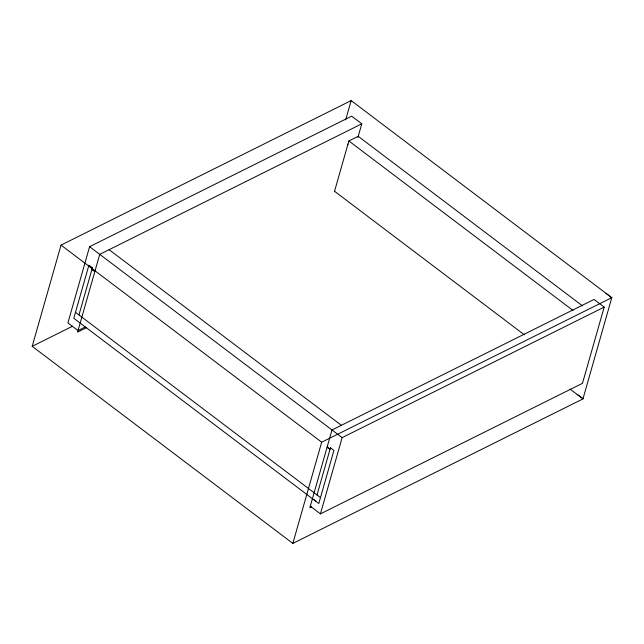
<?xml version="1.0" encoding="UTF-8"?>
<svg xmlns="http://www.w3.org/2000/svg" width="644" height="644" viewBox="0 0 644 644"><rect width="100%" height="100%" fill="white"/><g stroke="black" fill="none" stroke-linecap="round" stroke-linejoin="round"><path stroke-width="0.97" d="M32.2 346.327L61.035 245.106L351.157 100.593L611.8 297.673L582.965 398.894L292.843 543.407L32.2 346.327L72.619 326.194M357.943 137.325L361.791 123.817L351.648 116.153L89.605 246.684L67.894 322.91L78.029 330.573L85.233 326.991M78.954 314.956L92.398 267.783L88.92 265.151L73.794 318.257L318.796 503.519L333.922 450.406L330.453 447.781A2.021 1.36 63.5 0 1 328.553 448.248A2.021 1.36 63.5 0 1 327.555 445.592M345.667 119.873L351.157 100.593M334.373 191.864L348.871 140.972L358.225 136.311L582.482 305.876M292.843 543.407L321.678 442.195L611.8 297.673M317.009 494.954L330.453 447.781M310.287 506.2L320.422 513.864L342.141 437.638L604.185 307.099L594.05 299.436L331.998 429.975L309.844 507.762L311.648 506.86M604.185 307.099L582.474 383.333L320.422 513.864M582.949 398.749L570.133 389.185M361.791 123.817L99.74 254.348L77.578 332.135L86.586 327.651M605.98 293.398L611.768 297.778M348.871 140.972L573.12 310.537M334.542 191.268L524.353 334.8M577.209 394.402L582.997 398.781M109.102 249.687L341.36 425.306M89.605 246.684L342.141 437.638M61.035 245.106L321.678 442.195M91.947 269.345L94.845 271.535M327.104 447.153L330.002 449.343M75.485 312.324L320.487 497.579M314.047 499.712L315.785 501.024M95.288 269.973A2.021 1.36 63.5 0 1 93.396 270.44A2.021 1.36 63.5 0 1 92.398 267.783M347.977 144.095A2.021 1.36 63.5 0 1 347.567 144.731"/></g></svg>
